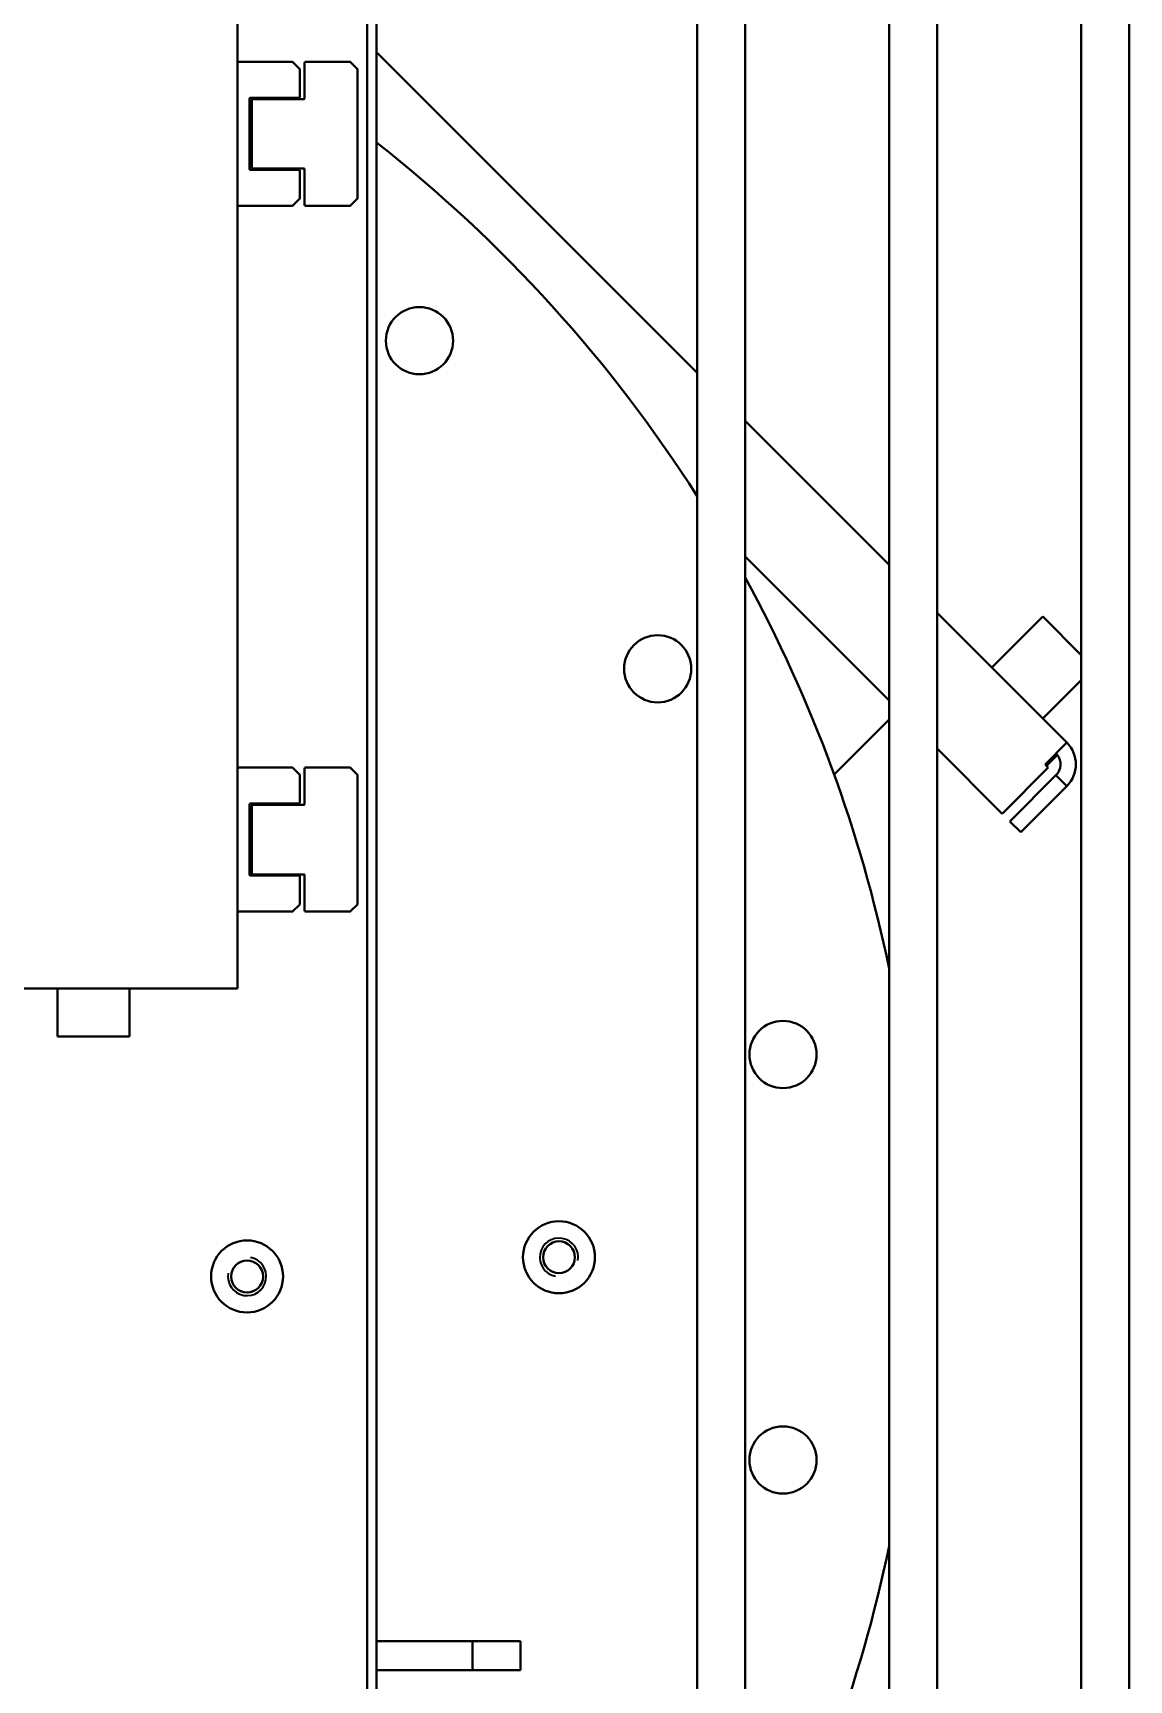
# Model space of a CAD drawing. Header units: millimetres. Extents: x 0 to 5887, y 0 to 4158.
# Drawn here: x 5107.4 to 5335.8, y 1884.8 to 2227.9 of the extents above; entities that cross this region are included whole.
import ezdxf

# ---------------------------------------------------------------- set-up
doc = ezdxf.new("R2010")
doc.units = ezdxf.units.MM
doc.header["$LTSCALE"] = 7
doc.layers.add('가시적인 것(ISO)', color=3, linetype='Continuous', lineweight=40)
doc.layers.add('가시적인 좁은 것(ISO)', color=3, linetype='Continuous', lineweight=35)

msp = doc.modelspace()

# ---------------------------------------------------------------- linework, layer by layer
at = {"layer": '가시적인 것(ISO)'}
for p, q in [((5177.0357, 1590.9081), (5177.0357, 2450.9081)), ((5179.0357, 1730.9081), (5179.0357, 2310.9081)), ((5245.8357, 1317.5911), (5245.8357, 2286.2252)), ((5255.8357, 2286.2252), (5255.8357, 1317.5911)), ((5285.8357, 1317.5911), (5285.8357, 2286.2252)), ((5295.8357, 2286.2252), (5295.8357, 1317.5911)), ((5325.8357, 1317.5911), (5325.8357, 2286.2252)), ((5335.8357, 2286.2252), (5335.8357, 1317.5911)), ((5150.0357, 2028.9081), (5150.0357, 2237.9081)), ((5179.0357, 2223.9403), (5245.8357, 2157.1403)), ((5150.2357, 2221.9081), (5158.0357, 2221.9081)), ((5161.4529, 2221.9081), (5158.0357, 2221.9081)), ((5161.5943, 2221.8495), (5162.9771, 2220.4667)), ((5163.0357, 2214.6081), (5163.0357, 2220.3253)), ((5164.0357, 2220.3253), (5164.0357, 2221.7081)), ((5164.0357, 2220.3253), (5164.0357, 2214.3581)), ((5164.2357, 2221.9081), (5170.8801, 2221.9081)), ((5170.8801, 2221.9081), (5173.4529, 2221.9081)), ((5174.9771, 2220.4667), (5173.5943, 2221.8495)), ((5175.0357, 2220.3253), (5175.0357, 2193.491)), ((5152.5357, 2199.6081), (5152.5357, 2214.2081)), ((5152.7357, 2214.4081), (5158.0357, 2214.4081)), ((5153.0357, 2199.8581), (5153.0357, 2213.9581)), ((5158.0357, 2214.1581), (5153.2357, 2214.1581)), ((5155.4357, 2214.1581), (5155.4357, 2214.4081)), ((5162.8357, 2214.4081), (5158.0357, 2214.4081)), ((5158.0357, 2214.1581), (5163.8357, 2214.1581)), ((5160.6357, 2214.1581), (5160.6357, 2214.4081)), ((5158.0357, 2199.4081), (5152.7357, 2199.4081)), ((5153.2357, 2199.6581), (5158.0357, 2199.6581)), ((5155.4357, 2199.4081), (5155.4357, 2199.6581)), ((5163.8357, 2199.6581), (5158.0357, 2199.6581)), ((5158.0357, 2199.4081), (5162.8357, 2199.4081)), ((5160.6357, 2199.4081), (5160.6357, 2199.6581)), ((5163.0357, 2193.491), (5163.0357, 2199.2081)), ((5164.0357, 2199.4581), (5164.0357, 2193.491)), ((5161.5943, 2191.9667), (5162.9771, 2193.3495)), ((5164.0357, 2192.1081), (5164.0357, 2193.491)), ((5174.9771, 2193.3495), (5173.5943, 2191.9667)), ((5158.0357, 2191.9081), (5150.2357, 2191.9081)), ((5158.0357, 2191.9081), (5161.4529, 2191.9081)), ((5170.8801, 2191.9081), (5164.2357, 2191.9081)), ((5173.4529, 2191.9081), (5170.8801, 2191.9081)), ((5255.8357, 2147.1403), (5285.8357, 2117.1403)), ((5285.8357, 2088.856), (5255.8357, 2118.856)), ((5295.8357, 2107.1403), (5322.8705, 2080.1055)), ((5307.2435, 2095.7326), (5317.8501, 2106.3392)), ((5325.8357, 2098.3535), (5317.8501, 2106.3392)), ((5317.8501, 2085.126), (5325.8357, 2093.1116)), ((5285.8357, 2084.9314), (5274.3685, 2073.4642)), ((5318.345, 2075.58), (5322.8705, 2080.1055)), ((5309.3911, 2065.3006), (5295.8357, 2078.856)), ((5318.4865, 2075.7215), (5318.7693, 2075.4386)), ((5318.4865, 2075.7215), (5318.7693, 2075.4386)), ((5318.7693, 2075.4386), (5320.8906, 2077.5599)), ((5320.6078, 2077.8428), (5320.8906, 2077.5599)), ((5150.2357, 2074.9081), (5158.0357, 2074.9081)), ((5161.4529, 2074.9081), (5158.0357, 2074.9081)), ((5161.5943, 2074.8495), (5162.9771, 2073.4667)), ((5163.0357, 2067.6081), (5163.0357, 2073.3253)), ((5164.0357, 2073.3253), (5164.0357, 2074.7081)), ((5164.0357, 2073.3253), (5164.0357, 2067.3581)), ((5164.2357, 2074.9081), (5170.8801, 2074.9081)), ((5170.8801, 2074.9081), (5173.4529, 2074.9081)), ((5174.9771, 2073.4667), (5173.5943, 2074.8495)), ((5175.0357, 2073.3253), (5175.0357, 2046.491)), ((5319.0078, 2074.9173), (5309.3911, 2065.3006)), ((5320.6078, 2073.3173), (5310.9911, 2063.7006)), ((5318.345, 2075.58), (5319.0078, 2074.9173)), ((5318.7693, 2075.4386), (5318.6279, 2075.2972)), ((5320.6078, 2073.3173), (5322.8705, 2071.0545)), ((5313.2539, 2061.4379), (5322.8705, 2071.0545)), ((5152.5357, 2052.6081), (5152.5357, 2067.2081)), ((5152.7357, 2067.4081), (5158.0357, 2067.4081)), ((5153.0357, 2052.8581), (5153.0357, 2066.9581)), ((5158.0357, 2067.1581), (5153.2357, 2067.1581)), ((5162.8357, 2067.4081), (5158.0357, 2067.4081)), ((5158.0357, 2067.1581), (5163.8357, 2067.1581)), ((5310.9911, 2063.7006), (5313.2539, 2061.4379)), ((5158.0357, 2052.4081), (5152.7357, 2052.4081)), ((5153.2357, 2052.6581), (5158.0357, 2052.6581)), ((5163.8357, 2052.6581), (5158.0357, 2052.6581)), ((5158.0357, 2052.4081), (5162.8357, 2052.4081)), ((5163.0357, 2046.491), (5163.0357, 2052.2081)), ((5164.0357, 2052.4581), (5164.0357, 2046.491)), ((5158.0357, 2044.9081), (5150.2357, 2044.9081)), ((5158.0357, 2044.9081), (5161.4529, 2044.9081)), ((5161.5943, 2044.9667), (5162.9771, 2046.3495)), ((5164.0357, 2045.1081), (5164.0357, 2046.491)), ((5170.8801, 2044.9081), (5164.2357, 2044.9081)), ((5173.4529, 2044.9081), (5170.8801, 2044.9081)), ((5174.9771, 2046.3495), (5173.5943, 2044.9667)), ((4840.0357, 2028.9081), (5150.0357, 2028.9081)), ((5112.5357, 2028.9081), (5112.5357, 2018.9081)), ((5127.5357, 2028.9081), (5127.5357, 2018.9081)), ((5112.5357, 2018.9081), (5127.5357, 2018.9081)), ((5179.0357, 1892.9081), (5199.0357, 1892.9081)), ((5179.0357, 1886.9081), (5179.0357, 1892.9081)), ((5209.0357, 1892.9081), (5199.0357, 1892.9081)), ((5199.0357, 1892.9081), (5199.0357, 1886.9081)), ((5209.0357, 1886.9081), (5209.0357, 1892.9081)), ((5179.0357, 1886.9081), (5199.0357, 1886.9081)), ((5199.0357, 1886.9081), (5209.0357, 1886.9081))]:
    msp.add_line(p, q, dxfattribs=at)
for centre, radius in [((5187.9545, 2163.827), 7), ((5237.6075, 2095.4856), 7), ((5263.7116, 2015.1454), 7), ((5217.0357, 1972.9081), 7.5), ((5152.0357, 1968.9081), 7.5), ((5217.0357, 1972.9081), 3.3235), ((5152.0357, 1968.9081), 3.3235), ((5263.7116, 1930.6708), 7)]:
    msp.add_circle(centre, radius, dxfattribs=at)
for centre, radius, start, end in [((5150.2357, 2221.7081), 0.2, 90, 180), ((5161.4529, 2221.7081), 0.2, 44.99999, 90), ((5162.8357, 2220.3253), 0.2, 0, 44.99999), ((5164.2357, 2221.7081), 0.2, 90, 180), ((5173.4529, 2221.7081), 0.2, 45, 90), ((5174.8357, 2220.3253), 0.2, 0, 45), ((5152.7357, 2214.2081), 0.2, 90, 180), ((5153.2357, 2213.9581), 0.2, 90, 180), ((5162.8357, 2214.6081), 0.2, 270, 0), ((5163.8357, 2214.3581), 0.2, 270, 0), ((4997.0357, 1972.9081), 295, 32.500172, 51.906314), ((5152.7357, 2199.6081), 0.2, 180, 270), ((5153.2357, 2199.8581), 0.2, 180, 270), ((5162.8357, 2199.2081), 0.2, 0, 90), ((5163.8357, 2199.4581), 0.2, 0, 90), ((5162.8357, 2193.491), 0.2, 315.00001, 0), ((5174.8357, 2193.491), 0.2, 315, 0), ((5150.2357, 2192.1081), 0.2, 180, 270), ((5161.4529, 2192.1081), 0.2, 270, 315.00001), ((5164.2357, 2192.1081), 0.2, 180, 270), ((5173.4529, 2192.1081), 0.2, 270, 315), ((4997.0357, 1972.9081), 295, 11.76755, 28.683057), ((5318.345, 2075.58), 6.4, 315, 45), ((5318.345, 2075.58), 3.2, 315, 37.819244), ((5150.2357, 2074.7081), 0.2, 90, 180), ((5161.4529, 2074.7081), 0.2, 44.99999, 90), ((5162.8357, 2073.3253), 0.2, 0, 44.99999), ((5164.2357, 2074.7081), 0.2, 90, 180), ((5173.4529, 2074.7081), 0.2, 45, 90), ((5174.8357, 2073.3253), 0.2, 0, 45), ((5152.7357, 2067.2081), 0.2, 90, 180), ((5153.2357, 2066.9581), 0.2, 90, 180), ((5162.8357, 2067.6081), 0.2, 270, 0), ((5163.8357, 2067.3581), 0.2, 270, 0), ((5152.7357, 2052.6081), 0.2, 180, 270), ((5153.2357, 2052.8581), 0.2, 180, 270), ((5162.8357, 2052.2081), 0.2, 0, 90), ((5163.8357, 2052.4581), 0.2, 0, 90), ((5150.2357, 2045.1081), 0.2, 180, 270), ((5161.4529, 2045.1081), 0.2, 270, 315.00001), ((5162.8357, 2046.491), 0.2, 315.00001, 0), ((5164.2357, 2045.1081), 0.2, 180, 270), ((5173.4529, 2045.1081), 0.2, 270, 315), ((5174.8357, 2046.491), 0.2, 315, 0), ((4997.0357, 1972.9081), 295, 331.316943, 348.23245)]:
    msp.add_arc(centre, radius, start, end, dxfattribs=at)
at = {"layer": '가시적인 좁은 것(ISO)'}
for centre, start, end in [((5217.0357, 1972.9081), 350, 260), ((5152.0357, 1968.9081), 170, 80)]:
    msp.add_arc(centre, 4, start, end, dxfattribs=at)

doc.saveas('drawing.dxf')
